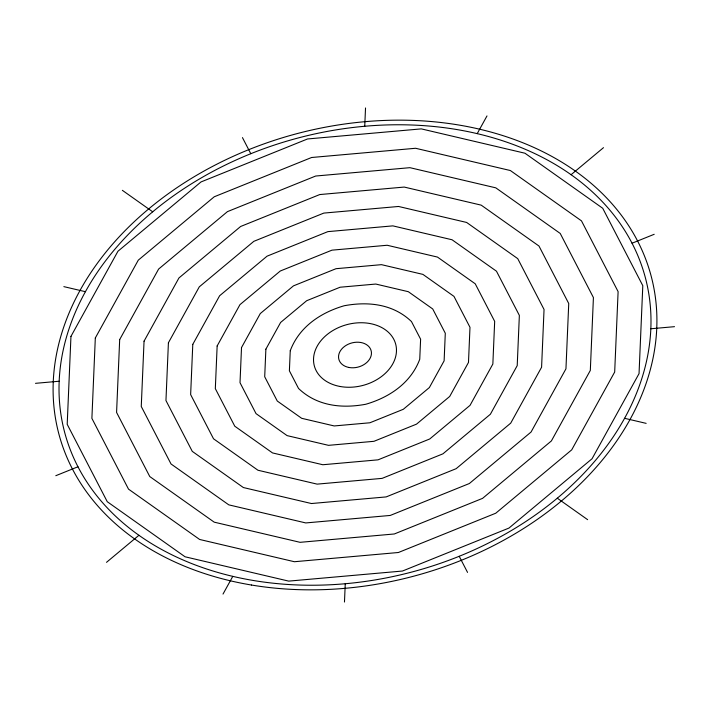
<?xml version="1.0" encoding="UTF-8"?>
<svg xmlns="http://www.w3.org/2000/svg" width="710" height="710" viewBox="0 0 710 710"><rect width="100%" height="100%" fill="white"/><g stroke="black" fill="none" stroke-linecap="round" stroke-linejoin="round"><path stroke-width="1.06" d="M344.474 602.036L345.255 583.735M364.745 126.265L365.526 107.964M223.011 594.075L232.782 576.369M477.218 133.631L486.989 115.925M106.509 562.338L138.92 535.287M571.08 174.713L603.491 147.662M55.797 475.709L77.958 466.772M632.042 243.228L654.203 234.291M35.5 383.329L59.17 381.234M650.83 328.765L674.5 326.671M63.847 286.636L85.413 291.695M624.587 418.305L646.153 423.364M122.36 190.324L152.703 211.802M557.297 498.198L587.64 519.676M242.456 137.607L250.79 153.706M459.21 556.294L467.544 572.393M70.956 336.38L67.201 424.323L107.272 501.721L185.053 556.782L288.704 581.117L402.455 571.035L508.981 528.062L592.06 458.74L639.044 373.62L642.798 285.677L602.728 208.279L524.947 153.218L421.296 128.883L307.545 138.965L201.019 181.938L117.94 251.26L70.956 336.38M95.317 337.978L91.892 418.376L128.519 489.137L199.634 539.467L294.393 561.725L398.381 552.504L495.766 513.215L571.719 449.838L614.683 372.022L618.108 291.624L581.481 220.863L510.366 170.533L415.607 148.275L311.619 157.496L214.234 196.785L138.281 260.162L95.317 337.978M119.679 339.575L116.582 412.43L149.774 476.552L214.207 522.161L300.082 542.325L394.316 533.973L482.56 498.367L551.386 440.937L590.321 370.425L593.418 297.57L560.226 233.448L495.793 187.839L409.918 167.675L315.684 176.027L227.44 211.633L158.614 269.063L119.679 339.575M144.05 341.173L141.263 406.484L171.021 463.967L228.789 504.854L305.77 522.933L390.243 515.442L469.354 483.528L531.053 432.044L565.95 368.827L568.737 303.516L538.979 246.033L481.211 205.146L404.23 187.067L319.757 194.558L240.646 226.472L178.947 277.956L144.05 341.173M168.412 342.77L165.954 400.538L192.277 451.374L243.37 487.548L311.45 503.532L386.169 496.911L456.148 468.68L510.721 423.142L541.588 367.23L544.046 309.462L517.723 258.626L466.63 222.452L398.55 206.468L323.831 213.089L253.852 241.32L199.279 286.858L168.412 342.77M192.783 344.368L190.644 394.591L213.524 438.789L257.943 470.233L317.139 484.131L382.104 478.371L442.933 453.832L490.379 414.241L517.217 365.632L519.356 315.409L496.476 271.211L452.057 239.767L392.861 225.869L327.896 231.629L267.067 256.168L219.621 295.759L192.783 344.368M217.145 345.965L215.325 388.645L234.77 426.204L272.525 452.927L322.828 464.739L378.031 459.84L429.727 438.984L470.047 405.348L492.855 364.035L494.675 321.355L475.23 283.796L437.475 257.073L387.172 245.261L331.969 250.16L280.272 271.016L239.953 304.652L217.145 345.965M241.515 347.563L240.015 382.699L256.026 413.619L287.097 435.62L328.517 445.339L373.957 441.309L416.521 424.145L449.714 396.446L468.485 362.437L469.984 327.301L453.974 296.381L422.903 274.38L381.483 264.661L336.043 268.691L293.478 285.855L260.286 313.554L241.515 347.563M265.877 349.16L264.706 376.753L277.273 401.035L301.679 418.305L334.197 425.947L369.892 422.778L403.307 409.297L429.381 387.545L444.123 360.84L445.294 333.247L432.727 308.965L408.321 291.695L375.803 284.053L340.108 287.222L306.693 300.703L280.619 322.455L265.877 349.16M290.248 350.758L289.387 370.806L298.528 388.45C316.829 406.014 341.794 408.756 365.819 404.247C389.408 397.378 410.868 383.036 419.752 359.242L420.613 339.194L411.472 321.55C393.171 303.986 368.206 301.244 344.181 305.753C320.592 312.622 299.132 326.964 290.248 350.758M349.205 367.514A16.703 12.469 -15 0 0 371.232 351.086A16.703 12.469 -15 0 0 344.563 346.4A16.703 12.469 -15 0 0 349.205 367.514M340.383 386.533A42.103 31.435 -15 0 0 395.923 345.14A42.103 31.435 -15 0 0 328.695 333.327A42.103 31.435 -15 0 0 340.383 386.533M253.461 580.505A300.481 224.351 -15 0 0 646.553 282.456A300.481 224.351 -15 0 0 164.986 202.039A300.481 224.351 -15 0 0 253.461 580.505M251.429 585.022A306.489 228.842 -15 0 0 652.384 281A306.489 228.842 -15 0 0 161.188 198.977A306.489 228.842 -15 0 0 251.429 585.022"/></g></svg>
